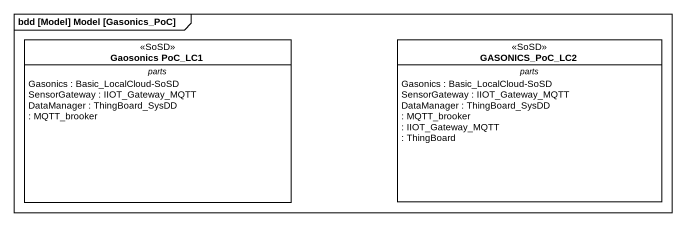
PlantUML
@startuml
mainframe bdd [Model] Model [Gasonics_PoC]
hide circle
hide empty members
class "Gaosonics PoC_LC1" as Gaosonics_PoC_LC1 <<SoSD>> {
  -- parts --
  Gasonics : Basic_LocalCloud-SoSD
  SensorGateway : IIOT_Gateway_MQTT
  DataManager : ThingBoard_SysDD
  : MQTT_brooker
}
class GASONICS_PoC_LC2 <<SoSD>> {
  -- parts --
  Gasonics : Basic_LocalCloud-SoSD
  SensorGateway : IIOT_Gateway_MQTT
  DataManager : ThingBoard_SysDD
  : MQTT_brooker
  : IIOT_Gateway_MQTT
  : ThingBoard
}
@enduml
